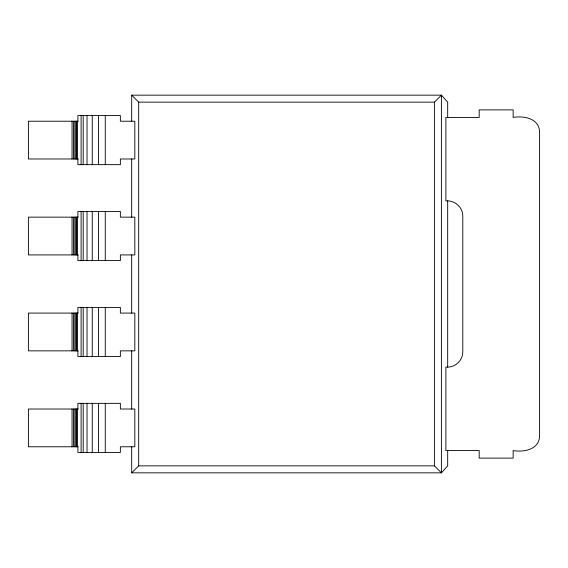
<?xml version="1.0" encoding="UTF-8"?>
<svg xmlns="http://www.w3.org/2000/svg" width="568" height="568" viewBox="0 0 568 568"><rect width="100%" height="100%" fill="white"/><g stroke="black" fill="none" stroke-linecap="round" stroke-linejoin="round"><path stroke-width="0.85" d="M447.683 450.559L447.683 465.852L441.4 472.846L434.406 465.852L434.406 102.148L441.4 95.154L447.683 102.148L447.683 117.441M131.691 446.782L131.691 472.846L138.684 465.852L138.684 102.148L131.691 95.154L131.691 121.218M447.683 367.091C455.77 367.141 462.842 360.069 462.792 351.982L462.792 216.017C462.899 207.199 454.556 200.014 445.887 200.909L445.887 117.441L479.172 117.441L479.172 109.887L513.16 109.887L513.16 117.441C524.214 115.474 539.607 118.62 539.6 132.543L539.6 435.457C539.607 449.38 524.214 452.526 513.16 450.559L513.16 458.113L479.172 458.113L479.172 450.559L445.887 450.559L445.887 367.091L447.683 367.091L447.683 200.909M131.691 95.154L441.4 95.154L441.4 472.846L131.691 472.846M138.684 102.148L434.406 102.148M78.135 121.218L28.4 121.218L28.4 158.983L78.135 158.983M78.135 217.146L28.4 217.146L28.4 254.918L78.135 254.918M78.135 313.082L28.4 313.082L28.4 350.854L78.135 350.854M78.135 409.017L28.4 409.017L28.4 446.782L78.135 446.782M138.684 465.852L434.406 465.852M131.691 158.983L131.691 217.146M131.691 254.918L131.691 313.082M131.691 350.854L131.691 409.017M105.272 115.552L105.272 164.649M105.272 211.481L105.272 260.584M105.272 307.416L105.272 356.519M105.272 403.351L105.272 452.447M98.505 115.552L98.505 164.649M98.505 211.481L98.505 260.584M98.505 307.416L98.505 356.519M98.505 403.351L98.505 452.447M92.264 115.552L92.264 164.649M92.264 211.481L92.264 260.584M92.264 307.416L92.264 356.519M92.264 403.351L92.264 452.447M87.032 115.552L87.032 164.649M87.032 211.481L87.032 260.584M87.032 307.416L87.032 356.519M87.032 403.351L87.032 452.447M83.212 115.552L83.212 164.649M83.212 211.481L83.212 260.584M83.212 307.416L83.212 356.519M83.212 403.351L83.212 452.447M81.096 115.552L81.096 164.649M81.096 211.481L81.096 260.584M81.096 307.416L81.096 356.519M81.096 403.351L81.096 452.447M77.901 121.218L77.901 115.552L120.366 115.552L120.366 121.218L134.829 121.218L134.829 158.983L120.366 158.983L120.366 164.649L77.901 164.649L77.901 158.983M77.901 217.146L77.901 211.481L120.366 211.481L120.366 217.146L134.829 217.146L134.829 254.918L120.366 254.918L120.366 260.584L77.901 260.584L77.901 254.918M77.901 313.082L77.901 307.416L120.366 307.416L120.366 313.082L134.829 313.082L134.829 350.854L120.366 350.854L120.366 356.519L77.901 356.519L77.901 350.854M77.901 409.017L77.901 403.351L120.366 403.351L120.366 409.017L134.829 409.017L134.829 446.782L120.366 446.782L120.366 452.447L77.901 452.447L77.901 446.782M77.234 121.218L77.234 158.983M77.234 217.146L77.234 254.918M77.234 313.082L77.234 350.854M77.234 409.017L77.234 446.782M76.779 121.218L76.779 158.983M76.779 217.146L76.779 254.918M76.779 313.082L76.779 350.854M76.779 409.017L76.779 446.782M75.97 121.218L75.97 158.983M75.97 217.146L75.97 254.918M75.97 313.082L75.97 350.854M75.97 409.017L75.97 446.782M74.855 121.218L74.855 158.983M74.855 217.146L74.855 254.918M74.855 313.082L74.855 350.854M74.855 409.017L74.855 446.782M73.52 121.218L73.52 158.983M73.52 217.146L73.52 254.918M73.52 313.082L73.52 350.854M73.52 409.017L73.52 446.782M72.051 121.218L72.051 158.983M72.051 217.146L72.051 254.918M72.051 313.082L72.051 350.854M72.051 409.017L72.051 446.782"/></g></svg>
